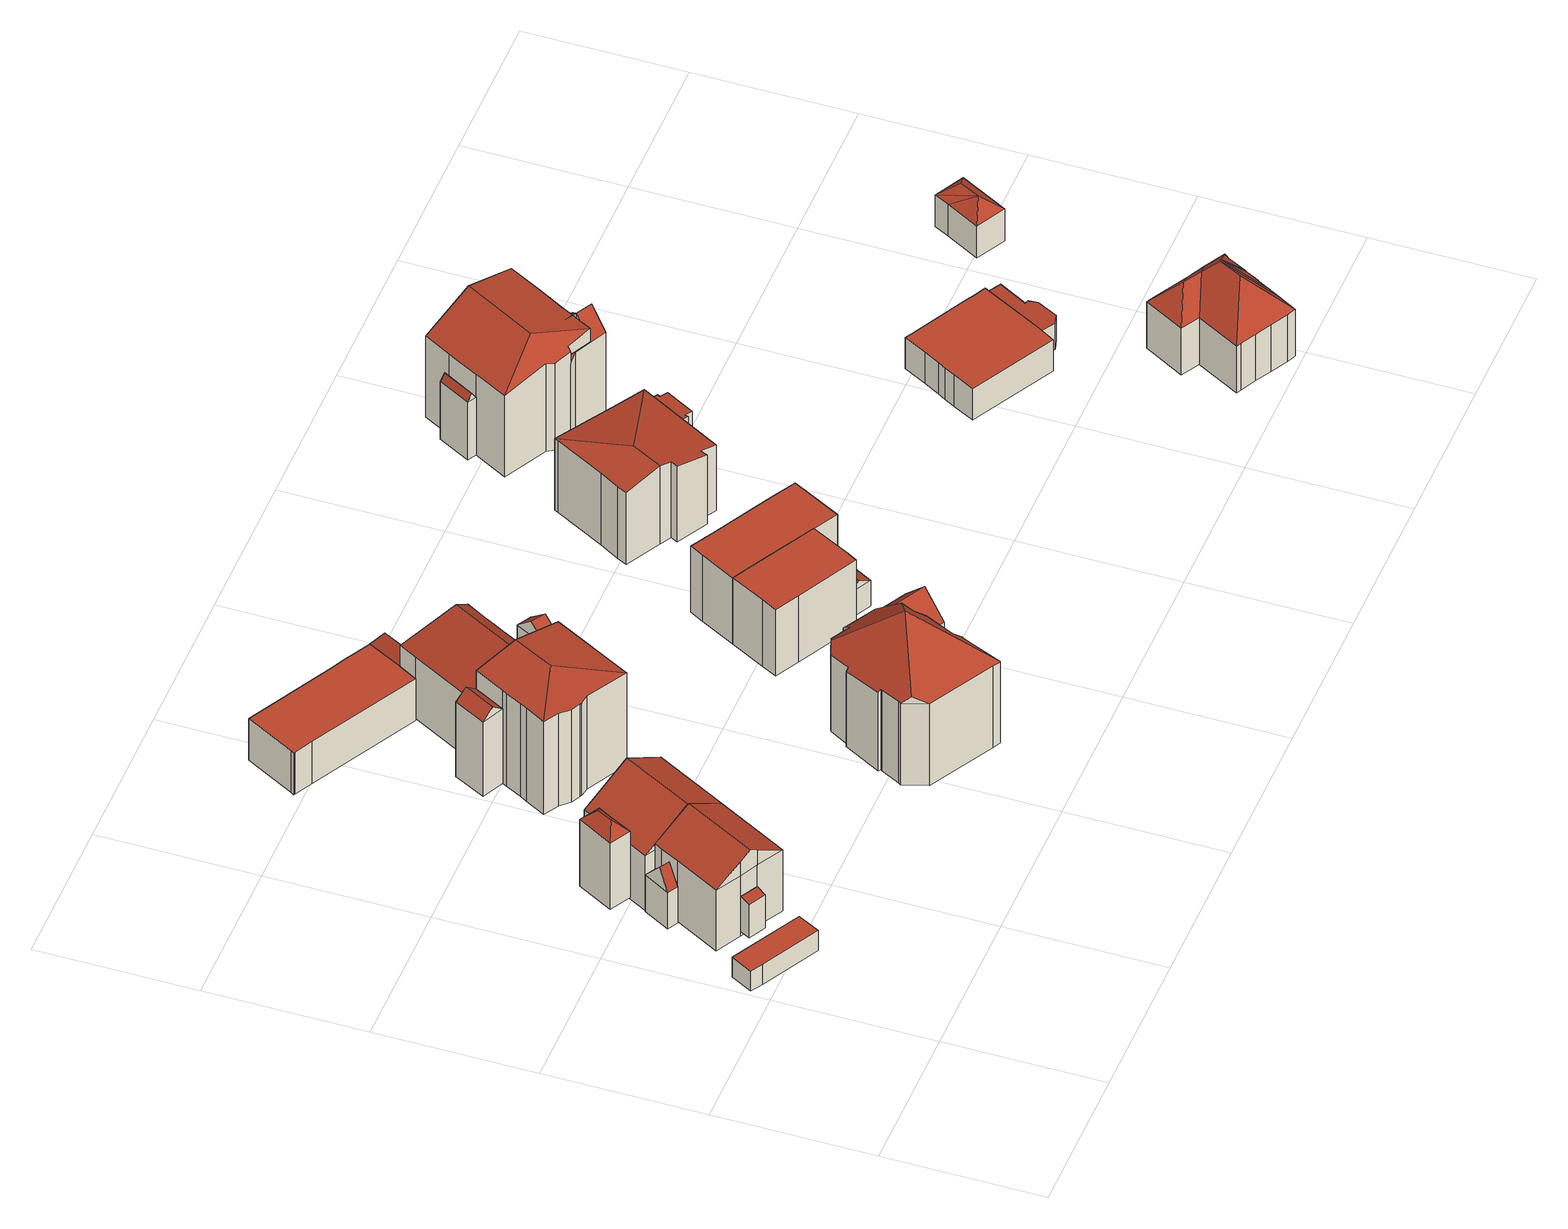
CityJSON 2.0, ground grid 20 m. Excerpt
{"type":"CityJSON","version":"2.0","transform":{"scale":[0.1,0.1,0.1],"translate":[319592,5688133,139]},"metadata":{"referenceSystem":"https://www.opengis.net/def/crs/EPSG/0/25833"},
"CityObjects":{
"building1":{"type":"Building","attributes":{"Dachtyp_tdc":"tdcPolyFlatRoof","Gemeindeschluessel":14713000,"Dachneigung":0,"QualitaetDacherkennung":0,"Geometrietyp2DReferenz":"3000","BezugspunktDach":"2000","function":"31001_9998","measuredHeight":3},"geometry":[{"type":"MultiSurface","lod":"2","boundaries":[[[0,1,2,3,4]],[[4,3,5,6]],[[3,2,7,5]],[[2,1,8,7]],[[1,0,9,8]],[[0,4,6,9]],[[6,5,7,8,9]]],"semantics":{"surfaces":[{"type":"RoofSurface"},{"type":"WallSurface"},{"type":"GroundSurface"}],"values":[0,1,1,1,1,1,2]}}]},
"building2":{"type":"Building","attributes":{"Dachtyp_tdc":"tdcPolyFlatRoof","Gemeindeschluessel":14713000,"Dachneigung":9.54,"QualitaetDacherkennung":46,"Geometrietyp2DReferenz":"3000","function":"31001_9998","roofType":"2100","measuredHeight":5.29},"geometry":[{"type":"MultiSurface","lod":"2","boundaries":[[[10,11,12,13]],[[11,14,15,12]],[[14,16,17,15]],[[16,10,13,17]],[[16,14,11,10]],[[13,12,15,17]]],"semantics":{"surfaces":[{"type":"WallSurface"},{"type":"RoofSurface"},{"type":"GroundSurface"}],"values":[0,0,0,0,1,2]}}]},
"building3":{"type":"Building","attributes":{"Dachtyp_tdc":"tdcGableRoof","Gemeindeschluessel":14713000,"Dachneigung":50.2,"QualitaetDacherkennung":10,"Geometrietyp2DReferenz":"3000","function":"31001_9998","roofType":"3100","measuredHeight":8.21},"geometry":[{"type":"MultiSurface","lod":"2","boundaries":[[[18,19,20,21]],[[19,22,23,20]],[[22,24,25,23]],[[24,18,21,25]],[[22,19,26]],[[18,24,27]],[[19,18,27,26]],[[24,22,26,27]],[[21,20,23,25]]],"semantics":{"surfaces":[{"type":"WallSurface"},{"type":"RoofSurface"},{"type":"GroundSurface"}],"values":[0,0,0,0,0,0,1,1,2]}}]},
"building4":{"type":"Building","attributes":{"Dachtyp_tdc":"tdcGableRoof","Gemeindeschluessel":14713000,"Dachneigung":32.02,"QualitaetDacherkennung":67,"Geometrietyp2DReferenz":"3000","function":"31001_9998","roofType":"3100","measuredHeight":12.21},"geometry":[{"type":"MultiSurface","lod":"2","boundaries":[[[28,29,30,31]],[[29,32,33,30]],[[32,34,35,33]],[[34,36,37,35]],[[36,38,39,37]],[[38,40,41,39]],[[40,42,43,41]],[[42,28,31,43]],[[28,42,44,45,46]],[[40,38,36,34,47,45,44]],[[29,46,45,47,32]],[[32,47,34]],[[28,46,29]],[[44,42,40]],[[31,30,33,35,37,39,41,43]]],"semantics":{"surfaces":[{"type":"WallSurface"},{"type":"RoofSurface"},{"type":"GroundSurface"}],"values":[0,0,0,0,0,0,0,0,1,1,0,0,0,0,2]}}]},
"building5":{"type":"Building","attributes":{"Dachtyp_tdc":"tdcFreeFormRoof","Gemeindeschluessel":14713000,"Dachneigung":47.57,"QualitaetDacherkennung":10,"Geometrietyp2DReferenz":"3000","function":"31001_9998","roofType":"5000","measuredHeight":11.56},"geometry":[{"type":"MultiSurface","lod":"2","boundaries":[[[48,49,50,51]],[[49,52,53,50]],[[52,54,55,53]],[[54,56,57,55]],[[56,48,51,57]],[[58,54,52]],[[59,58,52,49]],[[59,49,48]],[[56,54,58,59,48]],[[51,50,53,55,57]]],"semantics":{"surfaces":[{"type":"WallSurface"},{"type":"RoofSurface"},{"type":"GroundSurface"}],"values":[0,0,0,0,0,1,1,1,1,2]}}]},
"building6":{"type":"Building","attributes":{"Dachtyp_tdc":"tdcGableRoof","Gemeindeschluessel":14713000,"Dachneigung":31.57,"QualitaetDacherkennung":48,"Geometrietyp2DReferenz":"3000","function":"31001_9998","roofType":"3100","measuredHeight":12.1},"geometry":[{"type":"MultiSurface","lod":"2","boundaries":[[[60,61,41,43]],[[61,62,63,41]],[[62,64,65,63]],[[64,66,67,65]],[[66,68,69,67]],[[68,70,71,69]],[[70,72,73,71]],[[72,60,43,73]],[[74,75,76,42]],[[68,66,64,62,40,76,75,70]],[[60,42,76,40,61]],[[61,40,62]],[[72,74,42,60]],[[70,75,74,72]],[[43,41,63,65,67,69,71,73]]],"semantics":{"surfaces":[{"type":"WallSurface"},{"type":"RoofSurface"},{"type":"GroundSurface"}],"values":[0,0,0,0,0,0,0,0,1,1,0,0,0,0,2]}}]},
"building7":{"type":"Building","attributes":{"Dachtyp_tdc":"tdcFreeFormRoof","Gemeindeschluessel":14713000,"Dachneigung":40.46,"QualitaetDacherkennung":12,"Geometrietyp2DReferenz":"3000","function":"31001_9998","roofType":"5000","measuredHeight":12.51},"geometry":[{"type":"MultiSurface","lod":"2","boundaries":[[[77,78,79,80]],[[78,81,82,79]],[[81,83,84,82]],[[83,77,80,84]],[[85,86,83,81]],[[85,81,78]],[[86,85,78,77]],[[86,77,83]],[[80,79,82,84]]],"semantics":{"surfaces":[{"type":"WallSurface"},{"type":"RoofSurface"},{"type":"GroundSurface"}],"values":[0,0,0,0,1,0,1,0,2]}}]},
"building8":{"type":"Building","attributes":{"Dachtyp_tdc":"tdcHipAndGableRoof","Gemeindeschluessel":14713000,"Dachneigung":10.12,"QualitaetDacherkennung":52,"Geometrietyp2DReferenz":"3000","function":"31001_9998","roofType":"5000","measuredHeight":15.07},"geometry":[{"type":"MultiSurface","lod":"2","boundaries":[[[87,88,79,89]],[[88,90,80,79]],[[90,91,92,80]],[[91,93,94,92]],[[93,95,96,94]],[[95,97,98,96]],[[97,99,100,98]],[[99,101,102,100]],[[101,103,104,102]],[[103,105,106,104]],[[105,107,108,106]],[[107,109,110,108]],[[109,111,112,110]],[[111,87,89,112]],[[107,105,103,101,99,97,95,113]],[[95,93,91,113]],[[91,90,88,87,111,109,107,113]],[[89,79,80,92,94,96,98,100,102,104,106,108,110,112]]],"semantics":{"surfaces":[{"type":"WallSurface"},{"type":"RoofSurface"},{"type":"GroundSurface"}],"values":[0,0,0,0,0,0,0,0,0,0,0,0,0,0,1,1,1,2]}}]},
"building9":{"type":"Building","attributes":{"Gemeindeschluessel":14713000,"Geometrietyp2DReferenz":"3000","function":"31001_9998","roofType":"9999"},"children":["building9-1","building9-2"]},
"building9-1":{"type":"BuildingPart","attributes":{"Dachtyp_tdc":"tdcPolyFlatRoof","Dachneigung":0,"QualitaetDacherkennung":52,"Geometrietyp2DReferenz":"3000","roofType":"1000","measuredHeight":6.35},"parents":["building9"],"geometry":[{"type":"MultiSurface","lod":"2","boundaries":[[[114,115,116,117]],[[115,118,119,116]],[[118,120,121,119]],[[120,122,123,121]],[[122,124,125,123]],[[124,126,127,125]],[[128,129,130,131]],[[129,132,133,130]],[[132,134,135,133]],[[134,114,117,135]],[[134,132,129,128,126,124,122,120,118,115,114]],[[117,116,119,121,123,125,127,131,130,133,135]],[[131,127,126,128]]],"semantics":{"surfaces":[{"type":"WallSurface"},{"type":"RoofSurface"},{"type":"GroundSurface"},{"type":"ClosureSurface"}],"values":[0,0,0,0,0,0,0,0,0,0,1,2,3]}}]},
"building9-2":{"type":"BuildingPart","attributes":{"Dachtyp_tdc":"tdcFreeFormRoof","Dachneigung":55.95,"QualitaetDacherkennung":25,"Geometrietyp2DReferenz":"3000","roofType":"5000","measuredHeight":8.11},"parents":["building9"],"geometry":[{"type":"MultiSurface","lod":"2","boundaries":[[[136,137,138,139]],[[137,128,131,138]],[[136,139,127,126]],[[140,141,126,128]],[[140,128,137]],[[141,140,137,136]],[[141,136,126]],[[139,138,131,127]],[[126,127,131,128]]],"semantics":{"surfaces":[{"type":"WallSurface"},{"type":"RoofSurface"},{"type":"GroundSurface"},{"type":"ClosureSurface"}],"values":[0,0,0,1,1,1,1,2,3]}}]},
"building10":{"type":"Building","attributes":{"Dachtyp_tdc":"tdcFreeFormRoof","Gemeindeschluessel":14713000,"Dachneigung":45.71,"QualitaetDacherkennung":34,"Geometrietyp2DReferenz":"3000","function":"31001_9998","roofType":"5000","measuredHeight":18.21},"geometry":[{"type":"MultiSurface","lod":"2","boundaries":[[[142,143,144,145]],[[143,146,147,144]],[[146,148,149,147]],[[148,150,151,149]],[[150,152,153,151]],[[152,154,155,153]],[[154,156,157,155]],[[156,158,159,157]],[[158,160,161,159]],[[160,162,163,161]],[[162,164,165,163]],[[164,166,167,165]],[[166,168,169,167]],[[168,170,171,169]],[[170,172,173,171]],[[172,174,175,173]],[[174,176,177,175]],[[176,178,179,177]],[[178,180,181,179]],[[180,182,183,181]],[[182,184,185,183]],[[184,186,187,185]],[[186,142,145,187]],[[188,162,160,158,156,154,189,190]],[[172,170,168,166,164,188,190,191,174]],[[178,176,191,190,192,180]],[[192,190,189,152,150,148,146,143,142,186,184,182]],[[154,152,189]],[[164,162,188]],[[182,180,192]],[[176,174,191]],[[145,144,147,149,151,153,155,157,159,161,163,165,167,169,171,173,175,177,179,181,183,185,187]]],"semantics":{"surfaces":[{"type":"WallSurface"},{"type":"RoofSurface"},{"type":"GroundSurface"}],"values":[0,0,0,0,0,0,0,0,0,0,0,0,0,0,0,0,0,0,0,0,0,0,0,1,1,1,1,0,0,0,0,2]}}]},
"building11":{"type":"Building","attributes":{"Gemeindeschluessel":14713000,"Geometrietyp2DReferenz":"3000","function":"31001_9998","roofType":"9999"},"children":["building11-1","building11-2"]},
"building11-1":{"type":"BuildingPart","attributes":{"Dachtyp_tdc":"tdcGableRoof","Dachneigung":41.11,"QualitaetDacherkennung":62,"Geometrietyp2DReferenz":"3000","roofType":"3100","measuredHeight":13.73},"parents":["building11"],"geometry":[{"type":"MultiSurface","lod":"2","boundaries":[[[193,194,195,196]],[[194,197,198,195]],[[197,199,200,201,198]],[[202,193,196,203,204]],[[193,202,205,206,194]],[[207,206,205,208]],[[199,208,205,202]],[[197,207,208,199]],[[194,206,207,197]],[[196,195,198,201,203]],[[204,200,199,202]],[[204,203,201,200]]],"semantics":{"surfaces":[{"type":"WallSurface"},{"type":"RoofSurface"},{"type":"GroundSurface"},{"type":"ClosureSurface"}],"values":[0,0,0,0,1,1,0,0,0,2,0,3]}}]},
"building11-2":{"type":"BuildingPart","attributes":{"Dachtyp_tdc":"tdcHipAndGableRoof","Dachneigung":48.28,"QualitaetDacherkennung":57,"Geometrietyp2DReferenz":"3000","roofType":"5000","measuredHeight":14.9},"parents":["building11"],"geometry":[{"type":"MultiSurface","lod":"2","boundaries":[[[209,204,203,210]],[[200,211,212,201]],[[211,213,214,212]],[[213,215,216,214]],[[215,217,218,216]],[[217,219,220,218]],[[219,221,222,220]],[[221,223,224,222]],[[223,225,226,224]],[[225,227,228,226]],[[227,229,230,228]],[[229,209,210,230]],[[225,223,221,219,217,231]],[[217,215,213,211,231]],[[211,200,204,209,229,227,225,231]],[[210,203,201,212,214,216,218,220,222,224,226,228,230]],[[200,201,203,204]]],"semantics":{"surfaces":[{"type":"WallSurface"},{"type":"RoofSurface"},{"type":"GroundSurface"},{"type":"ClosureSurface"}],"values":[0,0,0,0,0,0,0,0,0,0,0,0,1,1,1,2,3]}}]},
"building12":{"type":"Building","attributes":{"Dachtyp_tdc":"tdcPolyFlatRoof","Gemeindeschluessel":14713000,"Dachneigung":0,"QualitaetDacherkennung":52,"Geometrietyp2DReferenz":"3000","function":"31001_9998","roofType":"1000","measuredHeight":6.41},"geometry":[{"type":"MultiSurface","lod":"2","boundaries":[[[232,233,234,235]],[[233,236,237,234]],[[236,238,239,237]],[[238,240,241,239]],[[240,242,243,241]],[[242,244,245,243]],[[244,232,235,245]],[[244,242,240,238,236,233,232]],[[235,234,237,239,241,243,245]]],"semantics":{"surfaces":[{"type":"WallSurface"},{"type":"RoofSurface"},{"type":"GroundSurface"}],"values":[0,0,0,0,0,0,0,1,2]}}]},
"building13":{"type":"Building","attributes":{"Dachtyp_tdc":"tdcFreeFormRoof","Gemeindeschluessel":14713000,"Dachneigung":43.6,"QualitaetDacherkennung":48,"Geometrietyp2DReferenz":"3000","function":"31001_9998","roofType":"5000","measuredHeight":13.24},"geometry":[{"type":"MultiSurface","lod":"2","boundaries":[[[246,247,248,249]],[[247,250,251,248]],[[250,252,241,251]],[[252,253,239,241]],[[253,246,249,239]],[[253,252,254,255,246]],[[254,250,247,255]],[[247,246,255]],[[252,250,254]],[[249,248,251,241,239]]],"semantics":{"surfaces":[{"type":"WallSurface"},{"type":"RoofSurface"},{"type":"GroundSurface"}],"values":[0,0,0,0,0,1,1,0,0,2]}}]},
"building14":{"type":"Building","attributes":{"Gemeindeschluessel":14713000,"Geometrietyp2DReferenz":"3000","function":"31001_9998","roofType":"9999"},"children":["building14-1","building14-2"]},
"building14-1":{"type":"BuildingPart","attributes":{"Dachtyp_tdc":"tdcPolyFlatRoof","Dachneigung":0,"QualitaetDacherkennung":67,"Geometrietyp2DReferenz":"3000","roofType":"1000","measuredHeight":10.01},"parents":["building14"],"geometry":[{"type":"MultiSurface","lod":"2","boundaries":[[[256,257,258,259,260]],[[261,262,263,264,265]],[[262,266,267,263]],[[266,268,269,267]],[[268,270,271,269]],[[270,272,273,271]],[[272,256,260,273]],[[272,270,268,266,262,261,257,256]],[[260,259,264,263,267,269,271,273]],[[265,258,257,261]],[[265,264,259,258]]],"semantics":{"surfaces":[{"type":"WallSurface"},{"type":"RoofSurface"},{"type":"GroundSurface"},{"type":"ClosureSurface"}],"values":[0,0,0,0,0,0,0,1,2,0,3]}}]},
"building14-2":{"type":"BuildingPart","attributes":{"Dachtyp_tdc":"tdcFreeFormRoof","Dachneigung":30.58,"QualitaetDacherkennung":14,"Geometrietyp2DReferenz":"3000","roofType":"5000","measuredHeight":4.85},"parents":["building14"],"geometry":[{"type":"MultiSurface","lod":"2","boundaries":[[[274,275,276,277]],[[275,265,264,276]],[[258,274,277,259]],[[278,279,258,265]],[[278,265,275]],[[279,278,275,274]],[[279,274,258]],[[277,276,264,259]],[[259,264,265,258]]],"semantics":{"surfaces":[{"type":"WallSurface"},{"type":"RoofSurface"},{"type":"GroundSurface"},{"type":"ClosureSurface"}],"values":[0,0,0,1,0,1,1,2,3]}}]},
"building15":{"type":"Building","attributes":{"Dachtyp_tdc":"tdcPolyFlatRoof","Gemeindeschluessel":14713000,"Dachneigung":0,"QualitaetDacherkennung":41,"Geometrietyp2DReferenz":"3000","function":"31001_9998","roofType":"1000","measuredHeight":9.93},"geometry":[{"type":"MultiSurface","lod":"2","boundaries":[[[280,281,277,282]],[[281,283,260,277]],[[283,284,273,260]],[[284,285,286,273]],[[285,287,288,286]],[[287,289,290,288]],[[289,291,292,290]],[[291,280,282,292]],[[291,289,287,285,284,283,281,280]],[[282,277,260,273,286,288,290,292]]],"semantics":{"surfaces":[{"type":"WallSurface"},{"type":"RoofSurface"},{"type":"GroundSurface"}],"values":[0,0,0,0,0,0,0,0,1,2]}}]},
"building16":{"type":"Building","attributes":{"Gemeindeschluessel":14713000,"Geometrietyp2DReferenz":"3000","function":"31001_9998","roofType":"9999"},"children":["building16-1","building16-2"]},
"building16-1":{"type":"BuildingPart","attributes":{"Dachtyp_tdc":"tdcHipAndGableRoof","Dachneigung":12.73,"QualitaetDacherkennung":28,"Geometrietyp2DReferenz":"3000","roofType":"5000","measuredHeight":11.79},"parents":["building16"],"geometry":[{"type":"MultiSurface","lod":"2","boundaries":[[[293,294,295,296]],[[294,297,298,295]],[[297,299,300,298]],[[299,301,302,300]],[[301,303,304,302]],[[303,305,306,304]],[[305,307,308,306]],[[307,309,310,308]],[[309,311,312,310]],[[311,313,314,312]],[[313,315,316,314]],[[315,317,318,319,316]],[[320,321,322,323,324]],[[321,293,296,322]],[[317,315,313,325]],[[313,311,309,307,305,303,301,325]],[[301,299,297,294,293,321,320,317,325]],[[296,295,298,300,302,304,306,308,310,312,314,316,319,323,322]],[[324,318,317,320]],[[324,323,319,318]]],"semantics":{"surfaces":[{"type":"WallSurface"},{"type":"RoofSurface"},{"type":"GroundSurface"},{"type":"ClosureSurface"}],"values":[0,0,0,0,0,0,0,0,0,0,0,0,0,0,1,1,1,2,0,3]}}]},
"building16-2":{"type":"BuildingPart","attributes":{"Dachtyp_tdc":"tdcPolyFlatRoof","Dachneigung":2.97,"QualitaetDacherkennung":42,"Geometrietyp2DReferenz":"3000","roofType":"2100","measuredHeight":8.1},"parents":["building16"],"geometry":[{"type":"MultiSurface","lod":"2","boundaries":[[[326,327,328,329]],[[327,330,331,328]],[[330,324,323,331]],[[318,332,333,319]],[[332,334,335,333]],[[334,336,337,335]],[[336,326,329,337]],[[336,334,332,318,324,330,327,326]],[[329,328,331,323,319,333,335,337]],[[319,323,324,318]]],"semantics":{"surfaces":[{"type":"WallSurface"},{"type":"RoofSurface"},{"type":"GroundSurface"},{"type":"ClosureSurface"}],"values":[0,0,0,0,0,0,0,1,2,3]}}]},
"building17":{"type":"Building","attributes":{"Dachtyp_tdc":"tdcPolyFlatRoof","Gemeindeschluessel":14713000,"Dachneigung":0,"QualitaetDacherkennung":45,"Geometrietyp2DReferenz":"3000","function":"31001_9998","roofType":"1000","measuredHeight":3},"geometry":[{"type":"MultiSurface","lod":"2","boundaries":[[[338,339,340,341]],[[339,342,343,340]],[[342,344,345,343]],[[344,346,347,345]],[[346,338,341,347]],[[346,344,342,339,338]],[[341,340,343,345,347]]],"semantics":{"surfaces":[{"type":"WallSurface"},{"type":"RoofSurface"},{"type":"GroundSurface"}],"values":[0,0,0,0,0,1,2]}}]},
"building18":{"type":"Building","attributes":{"Gemeindeschluessel":14713000,"Geometrietyp2DReferenz":"3000","function":"31001_9998","roofType":"9999"},"children":["building18-1","building18-2","building18-3"]},
"building18-1":{"type":"BuildingPart","attributes":{"Dachtyp_tdc":"tdcGableRoof","Dachneigung":51.05,"QualitaetDacherkennung":50,"Geometrietyp2DReferenz":"3000","roofType":"3100","measuredHeight":15.17},"parents":["building18"],"geometry":[{"type":"MultiSurface","lod":"2","boundaries":[[[348,349,350,351]],[[349,352,353,350]],[[352,354,355,353]],[[354,356,357,355]],[[356,358,359,357]],[[358,360,361,359]],[[354,352,349,348,362,363]],[[363,364,365,366,360,358,356,354]],[[361,367,368,369,351,350,353,355,357,359]],[[367,361,360,366]],[[368,367,366,365]],[[370,364,363]],[[369,368,365,364,370]],[[362,370,363]],[[369,370,362,348,351]]],"semantics":{"surfaces":[{"type":"WallSurface"},{"type":"RoofSurface"},{"type":"GroundSurface"},{"type":"ClosureSurface"}],"values":[0,0,0,0,0,0,1,1,2,3,3,0,3,0,3]}}]},
"building18-2":{"type":"BuildingPart","attributes":{"Dachtyp_tdc":"tdcFreeFormRoof","Dachneigung":58.77,"QualitaetDacherkennung":23,"Geometrietyp2DReferenz":"3000","roofType":"5000","measuredHeight":9.66},"parents":["building18"],"geometry":[{"type":"MultiSurface","lod":"2","boundaries":[[[371,372,373,374]],[[372,375,376,373]],[[375,377,378,376]],[[379,377,375]],[[380,379,375,372]],[[380,372,371]],[[379,380,371,377]],[[374,373,376,378]],[[374,378,377,371]]],"semantics":{"surfaces":[{"type":"WallSurface"},{"type":"RoofSurface"},{"type":"GroundSurface"},{"type":"ClosureSurface"}],"values":[0,0,0,0,1,0,1,2,3]}}]},
"building18-3":{"type":"BuildingPart","attributes":{"Dachtyp_tdc":"tdcHipAndGableRoof","Dachneigung":28.58,"QualitaetDacherkennung":15,"Geometrietyp2DReferenz":"3000","roofType":"5000","measuredHeight":15.72},"parents":["building18"],"geometry":[{"type":"MultiSurface","lod":"2","boundaries":[[[381,378,377]],[[381,382,383,378]],[[382,384,385,383]],[[384,386,387,385]],[[386,388,389,387]],[[388,390,391,389]],[[390,392,348,351,391]],[[393,394,395,361,360]],[[394,396,397,395]],[[396,398,399,397]],[[398,400,374,399]],[[400,371,374]],[[398,396,394,393,401,402,403]],[[402,364,370,362,392,390,388,386,384,403]],[[384,382,381,400,398,403]],[[378,383,385,387,389,391,351,369,368,367,361,395,397,399,374]],[[362,348,392]],[[365,364,402]],[[368,369,370,364,365]],[[369,351,348,362,370]],[[401,366,365,402]],[[366,367,368,365]],[[393,360,366,401]],[[360,361,367,366]],[[381,377,371,400]],[[377,378,374,371]]],"semantics":{"surfaces":[{"type":"WallSurface"},{"type":"RoofSurface"},{"type":"GroundSurface"},{"type":"ClosureSurface"}],"values":[0,0,0,0,0,0,0,0,0,0,0,0,1,1,1,2,0,0,3,3,0,3,0,3,0,3]}}]},
"building19":{"type":"Building","attributes":{"Dachtyp_tdc":"tdcFreeFormRoof","Gemeindeschluessel":14713000,"Dachneigung":14.31,"QualitaetDacherkennung":9,"Geometrietyp2DReferenz":"3000","function":"31001_9998","roofType":"5000","measuredHeight":8.86},"geometry":[{"type":"MultiSurface","lod":"2","boundaries":[[[404,405,406,407]],[[405,408,409,406]],[[408,410,411,409]],[[410,412,413,411]],[[412,414,415,413]],[[414,416,417,415]],[[416,418,419,417]],[[418,420,421,419]],[[420,422,423,421]],[[422,424,425,423]],[[424,426,427,425]],[[426,404,407,427]],[[428,429,426,424]],[[430,428,424,422]],[[431,432,430,422,420]],[[433,431,420,418]],[[434,433,418,416]],[[435,434,416,414]],[[435,414,412]],[[436,434,435,412,410]],[[436,410,408]],[[432,431,433,434,436,408,405]],[[429,428,430,432,405,404]],[[429,404,426]],[[407,406,409,411,413,415,417,419,421,423,425,427]]],"semantics":{"surfaces":[{"type":"WallSurface"},{"type":"RoofSurface"},{"type":"GroundSurface"}],"values":[0,0,0,0,0,0,0,0,0,0,0,0,1,1,1,1,1,1,1,1,1,1,1,1,2]}}]},
"building20":{"type":"Building","attributes":{"Dachtyp_tdc":"tdcPolyFlatRoof","Gemeindeschluessel":14713000,"Dachneigung":2.63,"QualitaetDacherkennung":52,"Geometrietyp2DReferenz":"3000","function":"31001_9998","roofType":"2100","measuredHeight":3},"geometry":[{"type":"MultiSurface","lod":"2","boundaries":[[[437,438,439,440]],[[438,441,442,439]],[[441,443,444,442]],[[443,445,446,444]],[[445,437,440,446]],[[445,443,441,438,437]],[[440,439,442,444,446]]],"semantics":{"surfaces":[{"type":"WallSurface"},{"type":"RoofSurface"},{"type":"GroundSurface"}],"values":[0,0,0,0,0,1,2]}}]},
"building21":{"type":"Building","attributes":{"Dachtyp_tdc":"tdcPolyFlatRoof","Gemeindeschluessel":14713000,"Dachneigung":0,"QualitaetDacherkennung":72,"Geometrietyp2DReferenz":"3000","function":"31001_9998","roofType":"1000","measuredHeight":4.7},"geometry":[{"type":"MultiSurface","lod":"2","boundaries":[[[447,448,449,450]],[[448,451,452,449]],[[451,453,454,452]],[[453,455,456,454]],[[455,457,458,456]],[[457,459,460,458]],[[459,461,462,460]],[[461,463,464,462]],[[463,465,466,464]],[[465,467,468,466]],[[467,469,470,468]],[[469,447,450,470]],[[469,467,465,463,461,459,457,455,453,451,448,447]],[[450,449,452,454,456,458,460,462,464,466,468,470]]],"semantics":{"surfaces":[{"type":"WallSurface"},{"type":"RoofSurface"},{"type":"GroundSurface"}],"values":[0,0,0,0,0,0,0,0,0,0,0,0,1,2]}}]},
"building22":{"type":"Building","attributes":{"Dachtyp_tdc":"tdcGableRoof","Gemeindeschluessel":14713000,"Dachneigung":44.63,"QualitaetDacherkennung":36,"Geometrietyp2DReferenz":"3000","function":"31001_9998","roofType":"3100","measuredHeight":2.02},"geometry":[{"type":"MultiSurface","lod":"2","boundaries":[[[471,472,473,442]],[[472,474,475,473]],[[474,476,444,475]],[[476,471,442,444]],[[474,472,477]],[[471,476,478]],[[472,471,478,477]],[[476,474,477,478]],[[442,473,475,444]]],"semantics":{"surfaces":[{"type":"WallSurface"},{"type":"RoofSurface"},{"type":"GroundSurface"}],"values":[0,0,0,0,0,0,1,1,2]}}]},
"building23":{"type":"Building","attributes":{"Dachtyp_tdc":"tdcFreeFormRoof","Gemeindeschluessel":14713000,"Dachneigung":46.62,"QualitaetDacherkennung":44,"Geometrietyp2DReferenz":"3000","function":"31001_9998","roofType":"5000","measuredHeight":11.76},"geometry":[{"type":"MultiSurface","lod":"2","boundaries":[[[479,480,481,482]],[[480,483,484,481]],[[483,485,486,484]],[[485,487,488,486]],[[487,489,490,488]],[[489,491,492,490]],[[491,493,494,492]],[[493,495,496,494]],[[495,497,498,496]],[[497,499,500,498]],[[499,501,502,500]],[[501,503,504,502]],[[503,505,506,504]],[[505,507,508,506]],[[507,509,510,508]],[[509,511,512,510]],[[511,513,514,512]],[[513,515,516,514]],[[515,517,518,516]],[[517,519,520,518]],[[519,479,482,520]],[[515,513,511,509,507,505,521]],[[501,499,497,495,522]],[[503,501,522,523]],[[505,503,523,521]],[[495,493,524,522]],[[493,491,489,487,524]],[[487,522,524]],[[487,523,522]],[[487,485,525,523]],[[485,483,526,525]],[[483,480,479,526]],[[479,519,526]],[[519,517,525,526]],[[517,515,521,523,525]],[[482,481,484,486,488,490,492,494,496,498,500,502,504,506,508,510,512,514,516,518,520]]],"semantics":{"surfaces":[{"type":"WallSurface"},{"type":"RoofSurface"},{"type":"GroundSurface"}],"values":[0,0,0,0,0,0,0,0,0,0,0,0,0,0,0,0,0,0,0,0,0,1,1,1,1,1,1,1,1,1,1,1,1,1,1,2]}}]},
"building24":{"type":"Building","attributes":{"Dachtyp_tdc":"tdcPolyFlatRoof","Gemeindeschluessel":14713000,"Dachneigung":2.86,"QualitaetDacherkennung":73,"Geometrietyp2DReferenz":"3000","function":"31001_9998","roofType":"2100","measuredHeight":4.03},"geometry":[{"type":"MultiSurface","lod":"2","boundaries":[[[527,528,529,530]],[[528,531,468,529]],[[531,532,466,468]],[[532,533,534,466]],[[533,535,536,534]],[[535,537,538,536]],[[537,539,540,538]],[[539,527,530,540]],[[539,537,535,533,532,531,528,527]],[[530,529,468,466,534,536,538,540]]],"semantics":{"surfaces":[{"type":"WallSurface"},{"type":"RoofSurface"},{"type":"GroundSurface"}],"values":[0,0,0,0,0,0,0,0,1,2]}}]},
"building25":{"type":"Building","attributes":{"Dachtyp_tdc":"tdcFreeFormRoof","Gemeindeschluessel":14713000,"Dachneigung":42.46,"QualitaetDacherkennung":8,"Geometrietyp2DReferenz":"3000","function":"31001_9998","roofType":"5000","measuredHeight":6.76},"geometry":[{"type":"MultiSurface","lod":"2","boundaries":[[[541,542,543,544]],[[542,545,546,543]],[[545,547,548,546]],[[547,549,550,548]],[[549,541,544,550]],[[551,549,547]],[[547,552,551]],[[545,552,547]],[[552,545,542]],[[552,542,541]],[[551,552,541,549]],[[544,543,546,548,550]]],"semantics":{"surfaces":[{"type":"WallSurface"},{"type":"RoofSurface"},{"type":"GroundSurface"}],"values":[0,0,0,0,0,1,1,1,1,1,1,2]}}]}
},
"vertices":[
[18,215,35],[91,176,35],[106,204,35],[18,251,35],[3,224,35],[18,251,5],[3,224,5],[106,204,5],[91,176,5],[18,215,5],
[108,254,63],[101,242,60],[101,242,10],[108,254,10],[79,253,60],[79,253,10],[86,266,63],[86,266,10],
[85,340,55],[72,347,55],[72,347,1],[85,340,1],[90,380,56],[90,380,1],[103,373,56],[103,373,1],[79,359,84],[92,352,84],
[141,236,95],[108,254,95],[108,254,3],[141,236,3],[86,266,94],[86,266,3],[54,283,94],[54,283,3],[85,340,94],[85,340,3],[97,363,94],[97,363,3],[103,373,94],[103,373,3],[190,326,95],[190,326,3],[146,349,125],[98,259,125],[108,254,118],[86,266,116],
[102,402,105],[76,416,105],[76,416,5],[102,402,5],[101,461,105],[101,461,5],[126,447,105],[126,447,5],[118,433,105],[118,433,5],[106,441,121],[96,422,121],
[190,326,85],[103,373,85],[90,380,85],[90,380,3],[102,402,85],[102,402,3],[118,433,85],[118,433,3],[126,447,85],[126,447,3],[138,469,85],[138,469,3],[238,415,85],[238,415,3],[238,415,95],[194,439,124],[146,350,124],
[239,633,129],[218,594,129],[218,594,17],[239,633,17],[190,607,129],[190,607,17],[211,647,129],[211,647,17],[204,601,142],[225,640,142],
[215,589,157],[218,594,157],[215,589,17],[239,633,157],[290,605,168],[290,605,17],[346,575,156],[346,575,17],[293,475,156],[293,475,17],[241,503,157],[241,503,17],[229,505,156],[229,505,17],[227,506,156],[227,506,17],[215,512,156],[215,512,17],[204,523,157],[204,523,17],[185,534,157],[185,534,17],[199,559,157],[199,559,17],[204,568,157],[204,568,17],[263,554,168],
[126,808,75],[129,812,75],[129,812,12],[126,808,12],[163,874,75],[163,874,12],[272,816,75],[272,816,12],[292,806,75],[292,806,12],[303,800,75],[303,800,12],[323,789,75],[323,789,12],[300,745,75],[287,722,75],[287,722,12],[300,745,12],[151,795,75],[151,795,12],[128,807,75],[128,807,12],
[344,778,75],[320,734,75],[320,734,12],[344,778,12],[315,749,93],[328,773,93],
[379,206,140],[376,208,137],[376,208,19],[379,206,19],[402,255,132],[402,255,19],[405,254,136],[405,254,19],[419,279,134],[419,279,19],[423,281,136],[423,281,19],[438,286,140],[438,286,19],[442,287,137],[442,287,19],[467,274,137],[467,274,19],[473,284,127],[473,284,19],[515,261,127],[515,261,19],[486,206,166],[486,206,19],[503,197,147],[503,197,19],[482,159,150],[482,159,19],[495,152,136],[495,152,19],[494,150,136],[494,150,19],[487,137,137],[487,137,19],[465,96,141],[465,96,19],[456,101,142],[456,101,19],[373,146,142],[373,146,19],[363,177,142],[363,177,19],[365,180,142],[365,180,19],[378,204,140],[378,204,19],[495,223,165],[433,284,143],[447,202,201],[465,96,142],[367,165,152],
[365,616,132],[367,615,132],[367,615,15],[365,616,15],[346,575,132],[346,575,15],[328,584,132],[328,584,107],[328,584,15],[350,625,132],[350,625,15],[350,625,107],[339,604,153],[356,594,153],[346,575,135],[328,584,135],
[361,646,107],[361,646,15],[283,609,164],[283,609,15],[239,633,107],[239,633,15],[287,722,107],[287,722,15],[300,745,107],[300,745,15],[320,734,107],[320,734,15],[346,720,107],[346,720,15],[362,712,107],[362,712,15],[389,697,107],[389,697,15],[375,672,107],[375,672,15],[368,659,107],[368,659,15],[326,688,164],
[494,150,84],[495,152,84],[495,152,20],[494,150,20],[482,159,84],[482,159,20],[503,197,84],[503,197,20],[526,184,84],[526,184,20],[520,157,84],[520,157,20],[505,144,84],[505,144,20],
[486,206,122],[515,261,122],[515,261,20],[486,206,20],[556,240,121],[556,240,20],[526,184,121],[503,197,121],[542,213,152],[501,235,152],
[539,420,118],[625,374,118],[625,374,56],[625,374,18],[539,420,18],[599,324,118],[592,312,118],[592,312,18],[599,324,18],[599,324,56],[515,352,118],[515,352,18],[485,368,118],[485,368,18],[495,387,118],[495,387,18],[518,431,118],[518,431,18],
[656,357,56],[629,308,56],[629,308,18],[656,357,18],[614,316,66],[634,353,66],
[689,419,117],[656,357,117],[689,419,18],[539,420,117],[518,431,117],[542,475,117],[542,475,18],[552,493,117],[552,493,18],[581,477,117],[581,477,18],[658,436,117],[658,436,18],
[702,535,118],[698,526,118],[698,526,14],[702,535,14],[659,547,128],[659,547,14],[663,556,128],[663,556,14],[649,564,132],[649,564,14],[605,588,122],[605,588,14],[611,600,122],[611,600,14],[625,625,122],[625,625,14],[659,688,122],[659,688,14],[661,692,122],[661,692,14],[662,693,122],[662,693,14],[738,652,116],[738,652,14],[780,630,113],[780,630,95],[780,630,14],[756,586,113],[722,524,113],[722,524,14],[756,586,14],[756,586,95],[670,603,132],
[785,575,93],[776,580,94],[776,580,14],[785,575,14],[775,576,94],[775,576,14],[797,620,94],[797,620,14],[795,617,94],[795,617,14],[805,611,93],[805,611,14],
[738,652,45],[754,682,45],[754,682,15],[738,652,15],[757,687,45],[757,687,15],[816,655,45],[816,655,15],[797,620,45],[797,620,15],
[829,742,140],[849,731,140],[849,731,13],[829,742,13],[846,726,147],[846,726,13],[839,713,165],[839,713,13],[829,693,137],[829,693,13],[788,714,135],[788,714,13],[776,715,129],[776,715,13],[823,730,157],[820,724,165],[817,719,157],[809,704,137],[779,720,136],[779,720,13],[809,704,13],[820,724,13],[820,724,157],
[718,806,100],[707,812,100],[707,812,13],[718,806,13],[729,852,100],[729,852,13],[739,846,100],[739,846,13],[734,849,110],[712,809,110],
[739,846,135],[758,880,135],[758,880,13],[816,850,170],[816,850,13],[819,848,170],[819,848,13],[872,820,157],[872,820,13],[850,779,157],[850,779,13],[829,742,157],[776,715,147],[756,726,143],[756,726,13],[750,735,145],[750,735,13],[695,764,135],[695,764,13],[718,806,135],[779,720,151],[809,704,157],[766,759,170],
[846,726,98],[849,731,98],[849,731,15],[846,726,15],[829,742,98],[829,742,15],[850,779,98],[850,779,15],[884,761,98],[884,761,15],[887,753,98],[887,753,15],[888,744,98],[888,744,15],[886,737,98],[886,737,15],[883,730,98],[883,730,15],[877,724,98],[877,724,15],[871,720,98],[871,720,15],[861,718,98],[861,718,15],[865,733,102],[863,731,101],[868,736,102],[868,740,103],[869,737,102],[867,744,103],[866,746,104],[870,749,102],[859,750,104],
[819,848,45],[846,896,45],[846,896,15],[819,848,15],[899,868,42],[899,868,15],[884,841,42],[884,841,15],[872,820,42],[872,820,15],
[952,304,67],[966,331,67],[966,331,20],[952,304,20],[973,344,67],[973,344,20],[979,354,67],[979,354,20],[990,374,67],[990,374,20],[1006,403,67],[1006,403,20],[1017,397,67],[1017,397,20],[1084,362,67],[1084,362,20],[1098,354,67],[1098,354,20],[1112,347,67],[1112,347,20],[1071,269,67],[1071,269,20],[1058,247,67],[1058,247,20],
[899,868,31],[935,848,31],[935,848,15],[922,822,20],[922,822,15],[884,841,20],[929,836,36],[892,855,36],
[1124,161,94],[1128,159,94],[1128,159,24],[1124,161,24],[1178,132,94],[1178,132,24],[1201,120,94],[1201,120,24],[1227,106,94],[1227,106,24],[1224,102,94],[1224,102,24],[1222,99,94],[1222,99,24],[1210,76,94],[1210,76,24],[1208,73,94],[1208,73,24],[1202,61,94],[1202,61,24],[1196,51,94],[1196,51,24],[1191,42,94],[1191,42,24],[1182,26,94],[1182,26,24],[1168,1,94],[1168,1,24],[1157,6,94],[1157,6,24],[1135,18,94],[1135,18,24],[1115,29,94],[1115,29,24],[1095,39,94],[1095,39,24],[1089,42,94],[1089,42,24],[1119,97,94],[1119,97,24],[1096,110,94],[1096,110,24],[1150,60,142],[1178,92,132],[1165,88,142],[1181,93,130],[1159,109,125],[1136,122,125],
[1106,261,58],[1092,257,59],[1092,257,20],[1106,261,20],[1071,269,60],[1112,347,60],[1132,336,59],[1132,336,20],[1112,300,59],[1112,300,20],[1117,298,59],[1117,298,20],[1119,287,58],[1119,287,20],
[1240,370,68],[1203,390,68],[1203,390,20],[1240,370,20],[1226,432,68],[1226,432,20],[1236,451,68],[1236,451,20],[1273,431,68],[1273,431,20],[1244,423,87],[1231,398,87]
]}
